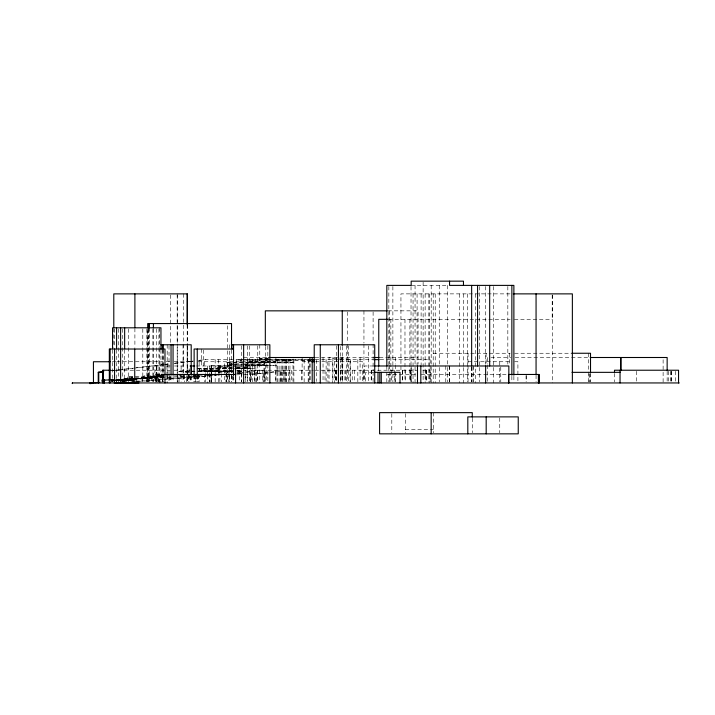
<?xml version="1.0" encoding="UTF-8"?>
<svg xmlns="http://www.w3.org/2000/svg" width="715" height="715" viewBox="0 0 715 715"><rect width="100%" height="100%" fill="white"/><g stroke="black" fill="none" stroke-linecap="round" stroke-linejoin="round"><path stroke-width="0.54" stroke-dasharray="3.58 2.68" d="M155.53 378.101L155.521 378.727M189.189 372.345L189.189 365.982M270.359 372.265L280.861 370.227L280.861 381.89M256.739 381.953L256.64 370.227L245.799 371.925L245.799 381.846M236.692 373.614L243.994 372.265M123.364 381.712L134.965 379.54M121.282 381.613L125.384 380.854M122.024 381.488L132.722 379.513M242.358 372.935L238.095 373.614L258.589 370.433L264.38 370.227L264.38 381.89M268.34 372.881L250.214 374.365L269.358 372.452M270.467 372.622L289.316 370.227L289.316 381.89M132.722 378.995L119.557 379.808L136.797 378.727L158.864 375.893L158.864 381.89M111.46 370.772L163.199 364.605M164.298 364.471L169.804 363.819M174.21 363.292L192.925 361.066M198.43 360.405L205.035 359.618L311.374 359.618M114.168 370.513L118.574 369.986M119.673 369.852L132.883 368.279M133.991 368.145L170.322 363.819M174.728 363.292L189.037 361.584M190.136 361.459L193.443 361.066M198.949 360.405L205.554 359.618M162.457 382.06L162.457 375.911L139.014 378.709L114.489 380.148M146.361 380.827L184.577 377.44L217.289 375.402M131.542 381.64L148.452 380.827L186.669 377.44L186.669 381.846M188.787 377.44L215.045 375.402M135.421 381.453L144.242 380.827M118.431 379.88L114.105 380.148L118.815 379.862M133.732 378.932L162.457 375.911M114.534 380.532L118.833 380.264M119.906 380.201L132.784 379.406M114.874 380.532L139.032 379.129L162.377 376.34L133.857 379.343L137.003 378.727L137.003 381.89M243.583 374.714L250.536 374.365L250.536 381.873M111.2 379.835L212.292 375.357M236.602 374.803L243.895 374.714M411.027 285.392L448.198 285.392M510.027 293.874L400.945 293.874L400.945 371.818M387.968 310.846L418.06 310.846L418.06 364.141M388.656 319.328L487.853 319.328M488.81 319.328L510.161 319.328M514.389 319.328L552.534 319.328M433.21 353.255L510.161 353.255M514.621 353.255L571.526 353.255M243.761 357.5L269.859 357.5M315.118 357.5L373.918 357.5M379.459 357.5L418.06 357.5M490.964 357.5L510.76 357.5M515.166 357.5L589.097 357.5M268.027 358.17L260.019 358.17L259.903 360.297M268.536 358.876L259.643 358.876L259.608 360.297M259.643 358.966L268.536 358.966M315.297 359.618L373.543 359.618M380.085 359.618L430.162 359.618L430.162 381.89L430.117 370.227L421.466 370.227M267.946 359.672L259.277 359.672L259.277 360.297M269.028 359.672L291.872 359.913M311.347 359.913L275.57 359.913L275.57 362.746M310.596 360.297L237.237 359.913M275.57 361.004L251.117 361.004L251.144 363.131M112.237 361.745L115.589 361.745M116.67 361.745L162.546 361.745M166.139 361.745L169.643 361.745M174.129 361.745L189.627 361.745M190.449 361.745L192.728 361.745M198.135 361.745L275.284 361.799L250.08 361.71L250.08 362.746M302.123 361.745L311.66 361.745M315.53 361.745L362.621 361.745L362.621 381.837M468.048 361.745L510.439 361.745M514.621 361.745L517.91 361.745L517.91 381.837M274.989 362.425L249.043 362.425L249.043 363.131M249.043 362.505L268.009 362.505M269.126 362.505L274.989 362.505M293.874 362.746L265.14 362.746L265.14 365.58M234.234 363.837L229.828 363.837L229.828 365.58M235.235 363.837L244.155 363.837M245.2 363.837L265.14 363.837M234.323 364.543L228.845 364.543L228.845 365.58M235.333 364.543L244.199 364.543M245.254 364.543L263.987 364.543M228.845 364.632L232.134 364.632M233.233 364.632L242.001 364.632M243.1 364.632L263.987 364.632M232.232 365.258L227.862 365.258L227.862 365.964M245.29 365.258L262.843 365.258M227.862 365.338L232.232 365.338M245.325 365.338L262.843 365.338M276.875 365.58L248.302 365.58L248.311 368.797M170.215 365.982L154.905 365.982L154.905 381.89M174.496 365.982L183.049 365.982M196.384 365.982L232.545 365.982M245.057 365.964L276.33 365.58M373.445 365.982L364.516 365.982L364.516 381.89M219.022 366.759L232.348 366.67M244.566 366.759L248.302 366.759M232.348 367.376L217.887 367.376L217.887 368.413M236.531 367.376L247.899 367.376M217.887 367.465L232.143 367.465M236.531 367.465L244.208 367.465M245.308 367.465L247.899 367.465M232.143 368.091L216.761 368.091L216.761 368.797M236.531 368.091L242.019 368.091M242.76 368.091L247.497 368.091M216.761 368.171L231.928 368.171M237.344 368.171L241.679 368.171M242.76 368.171L247.497 368.171M197.063 368.413L232.438 368.413M236.316 368.413L254.656 368.413M197.626 368.797L233.206 368.797M234.297 368.797L254.129 368.413M219.943 369.592L202.917 369.503L202.917 371.264M218.996 370.209L201.791 370.209L201.791 371.264M111.236 370.227L170.286 370.227M174.022 370.227L193.336 370.227M198.564 370.227L232.545 370.227M236.647 370.227L313.349 370.227M314.913 370.227L417.649 370.227M218.039 370.933L200.656 370.933L200.656 371.639M232.598 370.933L220.604 370.933L220.604 371.639M236.942 370.933L242.412 370.933M200.656 371.014L218.039 371.014M232.598 371.014L220.604 371.014L221.65 371.031M236.96 371.014L242.412 371.014M194.954 371.264L177.847 371.264L177.865 373.15M197.903 371.264L226.61 371.264L226.584 368.413M194.954 371.639L178.276 371.264M198.01 371.639L232.634 371.639L207.654 371.729L207.654 373.06M241.321 371.639L236.96 371.639L241.321 371.729L241.321 370.933M189.082 372.354L184.693 372.435M218.513 372.354L232.625 372.435M236.969 372.354L240.231 372.354M372.864 372.345L365.651 372.345L365.651 381.89M236.951 373.06L239.141 373.06L239.141 372.354M164.629 374.097L155.182 374.097L155.182 377.306M164.951 374.463L155.602 374.097M386.824 374.463L416.622 374.463M421.108 374.463L507.632 374.463M156.594 375.187L164.629 375.187M169.902 375.893L143.894 375.893L143.894 377.395M173.861 375.893L198.582 375.893M162.225 376.599L149.962 376.599L149.962 377.306M149.962 376.68L162.225 376.689M164.093 376.93L127.574 376.93L127.467 380.148M163.61 377.306L127.994 376.93M141.847 377.395L157.756 377.395L157.756 376.599M133.204 378.11L130.076 378.11L130.076 379.728M147.728 378.101L156.639 378.021M158.927 378.727L124.097 378.342M177.195 378.709L184.604 378.709M136.797 379.433L127.619 379.442L127.619 380.148M127.619 379.522L136.797 379.522M101.691 379.728L101.691 381.596M109.726 379.728L136.601 379.728L136.601 376.93M111.254 380.148L134.572 380.139L126.796 380.228L126.796 380.854M111.048 380.469L129.022 380.469L129.022 378.342M111.254 380.854L134.572 380.854M111.254 381.56L113.381 381.56M405.289 429.608L433.46 429.608M218.513 372.435L219.559 372.354M339.679 357.992L350.064 359.618L350.064 381.837M342.539 359.618L329.025 357.5L329.025 382.945M162.439 381.846L162.377 375.911L138.96 378.709L138.96 381.998M675.72 371.282L675.72 381.89M671.707 371.282L671.707 381.89M671.179 371.282L671.179 381.89M670.75 371.282L670.75 382.945M668.266 371.282L668.266 381.89M667.149 371.282L667.149 381.89M663.118 359.717L663.118 382.945M636.565 371.282L636.565 381.89M614.489 373.409L614.489 381.89M590.519 373.409L590.519 381.89M589.964 373.409L589.964 381.89M589.097 374.097L589.097 381.846M588.499 353.255L588.499 381.846M552.534 294.982L552.534 382.945M552.195 294.982L552.195 319.328M536.062 375.205L536.062 381.89M526.41 375.527L526.41 381.89M526.043 375.527L526.043 381.89M513.879 376.296L513.879 381.837M511.86 376.296L511.86 381.837M509.661 353.255L509.661 365.249M507.829 286.5L507.829 364.105M500.768 367.045L500.768 381.89M499.758 361.745L499.758 381.837M499.749 417.944L499.749 432.79M493.707 286.5L493.707 366.321M493.707 367.43L493.707 382.945M487.666 357.5L487.666 364.141M487.666 365.249L487.666 381.846M486.075 353.255L486.075 365.088M485.646 286.5L485.646 364.257M479.595 286.5L479.595 366.321M479.595 367.43L479.595 381.837M475.564 293.874L475.564 382.945M473.545 365.982L473.545 382.945M472.919 367.045L472.919 381.89M472.266 418.221L472.266 432.736M471.65 367.045L471.65 381.89M471.525 367.045L471.525 381.89M468.048 353.255L468.048 382.945M467.494 293.874L467.494 381.846M463.463 293.874L463.463 366.741M463.463 367.555L463.463 382.945M459.423 293.874L459.423 382.945M449.458 365.982L449.458 382.945M449.342 365.982L449.342 381.89M447.331 285.392L447.331 366.321M447.331 367.43L447.331 381.837M445.776 365.982L445.776 381.89M439.26 285.392L439.26 366.321M439.26 367.43L439.26 381.837M435.229 293.874L435.229 382.945M433.46 412.644L433.46 432.79M433.21 293.874L433.21 382.945M431.19 285.392L431.19 382.945M429.179 293.874L429.179 382.945M428.911 293.874L428.911 381.837M426.471 370.227L426.462 381.89M426.167 370.227L426.167 381.89M425.863 370.227L425.854 381.89M425.139 293.874L425.139 382.945M423.128 282.211L423.128 382.945M421.108 293.874L421.108 365.133M417.077 293.874L417.077 365.133M415.058 285.392L415.058 382.945M413.047 293.874L413.047 382.945M411.143 365.982L411.143 382.945M411.027 286.5L411.027 381.89M410.902 370.227L410.902 381.89M410.41 370.227L410.41 381.89M410.097 370.227L410.097 381.89M409.892 319.328L409.892 381.837M405.289 413.699L405.289 432.79M405.253 370.227L405.253 381.89M404.976 319.328L404.976 381.837M402.625 370.227L402.625 381.89M402.322 370.227L402.322 381.89M395.556 357.5L395.556 364.141M395.556 365.249L395.556 370.781M395.556 371.88L395.556 381.846M395.011 373.409L395.011 381.89M394.689 370.227L394.689 381.89M392.875 286.5L392.875 366.321M392.875 367.43L392.875 372.971M392.875 374.079L392.875 381.837M391.766 370.227L391.766 381.89M391.802 413.753L391.802 432.736M390.855 319.328L390.855 370.674M390.855 371.791L390.855 381.837M389.434 310.846L389.434 364.141M389.434 365.249L389.434 370.781M389.434 371.88L389.434 381.846M388.844 286.5L388.844 366.321M388.844 367.43L388.844 372.971M388.844 374.079L388.844 381.837M386.824 365.982L386.824 382.945M378.762 367.322L378.762 370.674M373.105 311.955L373.105 343.057M373.105 344.165L373.105 370.781M373.105 371.88L373.105 381.846M371.496 370.227L371.496 381.89M371.192 370.227L371.192 381.89M368.672 345.863L368.672 381.855M363.944 310.846L363.944 343.057M363.944 344.165L363.944 381.846M363.408 370.227L363.408 381.89M360.083 357.5L360.083 381.846M357.831 359.618L357.831 381.837M354.524 370.227L354.524 381.89M352.236 370.227L352.236 381.89M350.305 359.618L350.305 381.837M348.509 345.863L348.509 382.945M347.267 311.955L347.267 343.057M347.267 344.165L347.267 381.846M346.489 345.863L346.489 381.855M345.247 370.227L345.247 381.89M344.907 370.227L344.907 381.89M342.744 357.5L342.744 381.846M342.539 357.5L342.539 381.837M342.262 346.391L342.262 381.846M341.859 357.5L341.859 382.945M340.572 346.391L340.572 381.846M340.394 370.227L340.394 381.89M336.559 357.5L336.559 381.846M336.407 345.863L336.407 381.855M335.782 370.227L335.782 381.89M335.424 370.227L335.424 381.89M334.388 361.745L334.388 382.945M332.913 357.5L332.913 381.846M332.377 361.745L332.377 382.945M327.819 361.745L327.926 381.89M326.129 359.618L326.129 381.435M325.012 370.227L325.012 381.89M323.037 357.5L323.037 381.435M316.691 359.913L316.691 381.453M310.194 357.5L310.194 381.846M309.273 357.5L309.273 382.945M308.934 359.717L308.934 381.846M308.174 359.717L308.174 381.846M304.143 359.717L304.143 381.846M302.123 357.5L302.123 382.945M301.435 370.227L301.435 381.89M293.874 359.913L293.874 382.525M293.382 362.746L225.234 362.746M293.052 358.966L292.962 381.837M291.309 370.227L291.309 381.89M290.692 359.582L290.692 360.297M289.95 359.618L289.95 381.837M288.547 359.717L288.565 381.846M287.198 359.913L287.198 362.746M286.626 359.717L286.626 381.846M285.991 359.717L285.991 381.846M285.115 359.618L285.115 381.837M284.999 370.227L284.999 381.89M283.971 359.717L283.971 381.846M283.828 370.227L283.828 381.89M282.505 359.618L282.505 381.89M281.817 359.618L281.817 381.837M280.977 371.219L280.977 381.882M279.94 359.717L279.94 381.846M277.921 359.717L277.921 381.846M276.991 359.618L276.991 381.837M275.91 357.5L275.91 381.846M275.382 371.317L275.382 381.89M275.284 361.004L275.284 362.746M274.989 361.71L274.989 362.746M274.703 362.425L274.703 363.131M267.839 345.863L267.839 381.855M266.212 357.5L266.212 381.846M265.328 346.391L265.328 381.846M264.8 361.745L264.8 381.837M263.96 361.745L263.96 381.837M263.129 373.409L263.129 381.89M262.843 364.543L262.843 365.58M262.789 370.227L262.789 381.89M261.69 365.258L261.69 365.964M260.385 358.17L260.385 359.913L236.683 359.913L236.683 364.873M259.768 344.773L259.768 382.945M257.757 345.863L257.757 381.855M257.239 370.227L257.239 381.89M255.845 359.618L255.845 381.837M254.656 365.58L254.656 381.444M254.388 370.433L254.388 381.908M252.449 359.618L252.449 381.837M252.145 359.913L252.145 362.746L224.599 362.746L224.599 381.864M251.474 370.227L251.474 381.89M250.295 359.913L250.214 381.873M250.17 371.076L250.17 381.873M249.687 345.863L249.687 381.855M247.899 366.67L247.908 368.797M247.676 345.863L247.676 382.945M247.515 361.745L247.515 381.837M247.497 367.376L247.506 368.797M247.095 368.091L247.095 368.797M245.549 370.227L245.549 381.89M241.625 345.863L241.625 366.589M241.625 367.68L241.625 381.855M241.295 372.765L241.295 381.935M240.66 359.913L240.66 362.746M240.231 371.639L240.231 372.435M239.48 370.227L239.48 381.89M233.555 376.403L233.555 381.89M233.108 376.591L233.108 381.89M232.438 375.876L232.438 381.935M231.535 349.957L231.535 381.846M231.276 375.527L231.276 381.89M230.802 362.746L230.802 365.58L210.889 365.58L210.925 381.908M229.524 344.773L229.524 381.855M229.399 375.527L229.399 381.89M229.292 361.745L229.292 381.837M228.764 370.227L228.764 372.345M228.764 373.409L228.764 381.89M227.817 362.746L227.817 365.58M227.504 325.763L227.504 381.846M227.075 375.527L227.075 381.89M226.61 373.31L226.61 381.497M226.181 373.382L226.155 381.89M226.056 373.695L226.056 381.917M221.65 370.933L221.65 371.639M221.65 373.695L221.65 381.917M220.184 365.58L220.149 368.413M219.827 365.58L219.827 381.864M219.022 366.67L219.022 368.413M218.996 369.503L218.996 371.264M218.558 359.618L218.558 381.837M218.039 370.209L218.039 371.264M217.083 370.933L217.083 371.639M215.17 359.618L215.17 381.837M213.946 365.58L213.946 368.413M211.488 365.58L211.542 381.89M211.372 365.982L211.372 374.463M211.372 375.527L211.372 382.945M211.175 365.58L211.175 381.864M209.709 373.766L209.709 381.926M209.352 365.982L209.352 372.345M209.352 373.409L209.352 381.89M207.341 365.982L207.341 374.463M207.341 375.527L207.341 382.945M205.554 370.227L205.554 372.345M205.554 373.409L205.554 381.89M204.606 361.745L204.606 381.837M204.052 368.413L204.052 371.264M203.301 350.073L203.301 365.982M201.29 349.018L201.29 365.982M201.183 368.413L201.183 371.264M199.539 368.413L199.539 371.264M199.128 361.745L199.128 381.837M198.582 375.268L198.582 381.944M197.957 375.527L197.957 381.89M197.903 375.143L197.903 381.47M197.251 375.527L197.251 381.89M197.063 375.509L197.063 381.89M196.58 375.286L196.58 381.855M194.802 375.134L194.802 381.837M194.123 375.527L194.123 381.89M193.899 375.134L193.899 381.837M191.2 376.403L191.2 381.89M190.887 376.251L190.878 381.846M190.682 376.591L190.682 381.89M189.189 375.527L189.189 381.89M189.082 371.264L189.082 372.435M188.697 375.527L188.697 381.89M188.617 375.527L188.617 381.89M187.375 325.048L187.375 345.095M187.375 346.203L187.375 381.837M187.187 324.789L187.187 372.256M187.169 345.863L187.169 381.855M185.963 371.264L185.963 372.435M184.604 374.463L184.577 381.846M184.032 375.527L184.032 378.709M183.737 293.874L183.737 342.986M183.737 344.103L183.737 378.709M183.049 344.773L183.049 381.89M181.118 365.982L181.118 372.345M181.136 375.527L181.118 381.89M180.538 375.268L180.538 375.893M179.492 375.268L179.492 375.893M179.108 378.709L179.072 381.89M177.865 374.097L177.919 382.945M177.231 294.991L177.231 342.869M177.231 343.978L177.231 381.837L177.195 344.103M177.195 293.874L177.195 342.986M173.057 376.403L173.057 381.855M171.037 376.403L171.037 381.855M170.465 294.991L170.465 342.869M170.465 376.269L170.465 381.837M169.41 375.893L169.41 381.944M169.017 345.863L169.017 381.855M167.194 344.773L167.194 374.463M167.194 375.527L167.194 382.945M167.006 365.982L167.006 374.463M167.006 375.527L167.006 382.945M163.422 375.187L163.422 376.93M163.324 350.109L163.324 381.855M162.966 349.018L162.966 381.855M162.296 350.109L162.296 381.855M162.082 374.097L162.082 376.93M161.063 376.599L161.027 377.306M160.955 349.867L160.955 382.945M159.946 374.097L159.946 382.525M159.463 327.81L159.463 347.445M159.463 348.536L159.463 382.945M158.936 328.909L158.927 381.89M157.961 378.727L157.961 382.945M157.666 374.097L157.666 376.93M156.916 365.982L156.844 382.945M156.549 374.097L156.549 381.944M156.433 365.982L156.433 381.89M156.263 328.909L156.263 381.846M156.093 376.93L156.093 381.873M155.959 376.93L155.959 381.873M155.727 378.727L155.736 382.945M155.521 375.893L155.521 376.93M154.449 376.599L154.449 377.306M153.412 329.07L153.412 381.846M152.885 328.909L152.885 381.846M151.777 376.93L151.75 381.944M151.071 376.599L151.071 377.306M149.355 327.81L149.372 381.846M148.854 329.07L148.854 381.846M148.514 329.07L148.514 381.846M147.719 329.07L147.719 381.846L147.674 328.909M147.076 378.253L147.076 382.007M146.834 328.909L146.834 381.846M142.803 328.909L142.803 381.846M142.097 378.727L142.097 380.827M141.847 377.306L141.847 378.727M139.765 378.727L123.552 378.342L123.552 380.469M136.797 378.727L136.797 381.238M134.894 328.391L134.894 347.32M133.061 378.342L133.061 381.89M132.722 376.93L132.74 382.007M132.498 376.93L132.498 381.596M132.293 376.93L132.293 379.728M131.935 378.021L132.007 380.148M131.31 376.93L131.31 379.728M130.666 378.736L130.72 380.148M129.406 379.442L129.451 380.148M129.129 376.93L129.129 381.873M128.852 378.736L128.852 379.728M128.682 328.909L128.682 381.846M127.905 379.433L127.905 380.469M127.878 376.93L127.878 379.728M124.651 349.867L124.651 381.846M122.631 328.909L122.631 381.846M118.601 328.909L118.601 381.846M116.581 349.867L116.581 381.846M116.563 380.854L116.563 381.64M114.57 328.909L114.57 347.66M113.792 328.391L113.792 347.32M112.55 349.867L112.55 381.846M111.942 379.728L111.942 381.596M195.392 381.89L195.392 375.527L195.347 381.89"/><path stroke-width="1.07" d="M162.296 349.018L162.296 344.773M163.324 349.018L163.324 344.773M191.2 374.463L191.2 365.982M194.123 374.463L194.123 349.018L233.555 349.018M89.974 383.589L92.092 382.945L89.947 383.589L89.947 382.945L89.947 383.589L93.066 382.945M114.132 382.945L116.947 382.945M114.463 382.945L138.96 382.945M98.25 382.945L98.25 372.345L103.746 371.693M98.25 372.345L103.157 371.818M104.077 382.945L104.077 380.148L110.083 379.88M513.272 293.874L572.366 293.874L572.366 382.945M387.217 310.846L265.328 310.846L265.328 345.282M387.682 319.328L378.762 319.328L378.762 366.205M160.955 344.773L191.2 344.773L191.2 375.312M231.311 344.773L269.859 344.773L269.859 382.945M571.839 353.255L590.519 353.255L590.519 372.345M268.67 357.5L314.484 357.5M374.49 357.5L379.048 357.5M590.197 357.5L667.149 357.5L667.149 370.227M311.946 359.618L314.707 359.618M374.517 359.618L379.093 359.618M311.669 359.913L314.555 359.913M110.056 361.745L93.424 361.745L93.459 382.945M311.66 361.745L314.412 361.745M190.297 365.982L194.73 365.982M233.108 365.982L243.636 365.982M374.535 365.982L508.839 365.982L508.839 382.945M110.244 370.227L102.808 370.227L102.835 382.945M373.891 372.345L400.016 372.345L400.016 382.945M572.018 372.345L620.039 372.345M164.915 374.463L235.575 374.463M104.077 380.148L104.801 380.13M98.697 382.525L94.577 382.945M679.25 382.945L72.278 382.945L72.278 383.589L72.546 382.945M678.553 382.945L678.553 370.227L614.489 370.227L614.489 372.345M620.888 357.5L620.888 370.227M620.763 357.5L620.763 370.781M620.039 370.227L620.039 382.945M539.092 382.945L539.092 374.463L508.606 374.463L508.606 382.945M538.86 374.463L538.86 382.945M538.413 374.463L538.413 382.945M536.062 293.874L536.062 374.463M513.879 375.187L513.879 285.392L449.556 285.392L449.556 281.156M511.86 285.392L511.86 375.187M489.677 285.392L489.677 365.982M486.182 416.881L486.182 433.844M485.646 365.982L485.646 382.945M477.575 285.392L477.575 365.982M472.266 417.104L472.266 412.644L379.585 412.644L379.585 433.844L518.241 433.844L518.241 416.881L467.816 416.881L467.816 433.844M471.65 285.392L471.65 365.982M463.463 285.392L463.463 281.156L411.179 281.156L411.179 285.392L386.824 285.392L386.824 365.982M431.163 412.644L431.163 433.844M420.822 365.982L420.822 382.945M417.489 365.982L417.489 382.945M381.274 372.345L381.274 382.945M379.79 372.345L379.79 382.945M378.012 372.345L378.012 382.945M374.723 382.945L374.723 344.773L314.225 344.773L314.225 382.945M342.262 310.846L342.262 345.282M338.427 344.773L338.427 382.945M320.275 344.773L320.275 382.945M312.205 357.5L312.205 382.945M243.636 344.773L243.636 382.945M235.575 365.982L235.575 382.945M233.555 344.773L233.555 375.527M233.108 344.773L233.108 349.242M231.535 348.857L231.535 323.564L147.719 323.564L147.719 327.971M197.251 349.018L197.251 374.463M187.375 323.94L187.375 293.874L113.792 293.874L113.792 327.282M187.187 293.874L187.187 324.789M173.057 344.773L173.057 375.312M171.037 344.773L171.037 375.312M164.986 382.945L164.986 349.018L109.323 349.018L109.323 382.945M160.955 349.135L160.955 327.81L112.55 327.81L112.55 348.759M153.412 323.564L153.412 327.971M149.372 323.564L149.372 327.971M148.854 323.564L148.854 327.971M148.514 323.564L148.514 327.971M134.894 293.874L134.894 327.282M134.733 349.018L134.733 382.945M124.651 327.81L124.651 348.759M120.621 327.81L120.621 348.759M120.621 349.018L120.621 382.945M116.581 327.81L116.581 348.759M114.57 349.018L114.57 382.945M110.128 349.018L110.128 382.945M104.399 380.148L104.399 382.945M103.121 370.227L103.121 382.945M98.759 372.345L98.759 382.945M90.993 382.945L90.957 383.589L90.993 382.945"/></g></svg>
